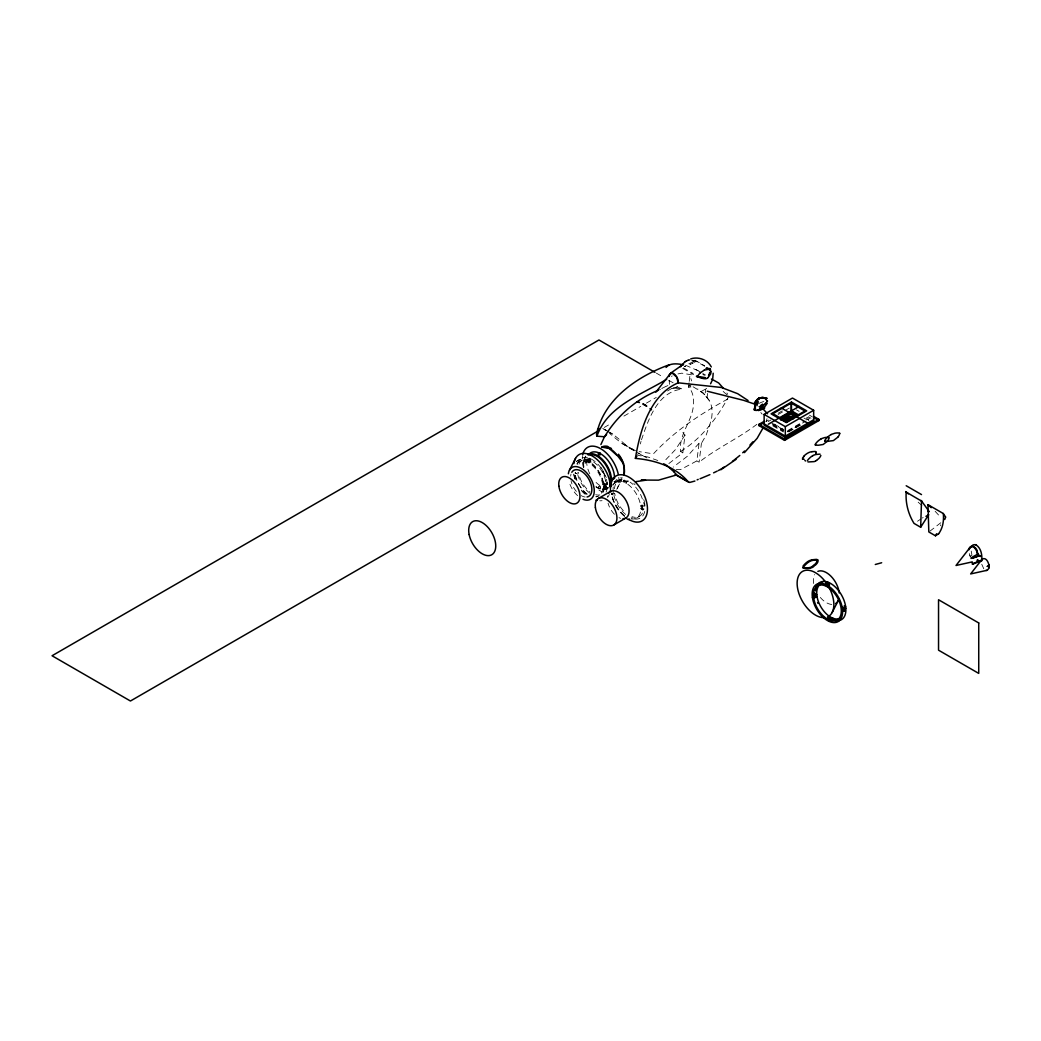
<?xml version="1.0" encoding="UTF-8"?>
<svg xmlns="http://www.w3.org/2000/svg" width="1041" height="1041" viewBox="0 0 1041 1041"><rect width="100%" height="100%" fill="white"/><g stroke="black" fill="none" stroke-linecap="round" stroke-linejoin="round"><path stroke-width="0.75" stroke-dasharray="5 3.75" d="M587.046 460.955L587.189 459.393C590.989 454.683 592.251 465.848 590.234 459.875C587.814 459.25 590.273 462.581 591.132 460.642M587.059 459.745L587.293 459.992A21.523 12.427 60 0 1 589.362 460.994L589.362 462.49A19.701 11.373 60 0 0 587.423 461.54L587.189 459.432M607.059 482.464L604.522 485.002A21.523 12.427 60 0 1 604.665 487.318C610.625 487.891 598.861 482.165 605.745 481.71C607.397 481.788 607.97 484.807 606.031 484.95M604.795 485.809C608.764 489.361 600.917 487.578 605.966 483.479L607.267 484.234M598.263 486.746C599.187 484.69 602.049 487.904 599.616 488.658C596.818 487.93 598.445 487.123 600.254 486.72M598.263 488.177L600.254 488.125M668.869 463.544L682.818 452.783L680.567 451.482C678.784 435.372 690.131 423.778 692.981 408.788C694.139 401.397 694.022 392.743 688.53 387.018L689.051 382.75M689.233 381.331L689.936 375.645L691.627 380.915M682.818 452.783L684.991 435.099L682.896 432.601M676.273 469.595L680.645 469.556L696.871 460.89L699.058 443.219L701.439 443.297L706.149 435.19L711.523 419.484L712.213 412.379L711.523 406.068L709.481 400.746L703.3 392.964L692.343 386.328M706.657 388.397L705.746 388.944L704.991 395.099L709.481 400.746M696.871 460.89L699.11 462.191L701.439 443.297M707.06 397.727L707.594 393.459M591.132 462.139L589.466 462.555M637.925 453.954L637.678 455.32L647.84 456.973L657.821 460.499M669.493 384.376L669.129 380.277L670.105 383.283M970.29 557.026L970.693 556.31M940.491 525.731L940.674 524.833M640.319 443.947L641.035 441.384M766.28 421.384L767.009 418.69M641.49 439.822C648.192 420.017 657.626 391.247 682.428 389.126L677.808 387.148M696.065 361.253L694.438 362.164L696.065 361.266L705.356 366.64M680.567 451.482C701.582 438.56 717.262 418.001 728.635 396.53M617.209 488.502L621.893 479.394L618.25 481.254L613.956 481.489M684.991 435.099L675.544 449.504L664.275 461.306M585.562 456.413L583.754 460.851L583.728 466.928A19.701 11.373 60 0 1 585.823 456.088M699.058 443.219L687.32 456.296L673.176 467.136M677.144 387.46L677.509 386.328L675.401 387.655L676.78 387.252M971.305 555.751L971.956 555.165L971.097 550.442M587.189 460.955L589.284 459.706L589.284 458.183M940.791 522.764L929.899 531.183M693.293 361.604L685.72 365.339M727.841 398.989C700.762 413.68 674.438 431.039 653.423 453.837L639.148 451.638M700.697 391.78L705.746 388.944M756.872 424.325C738.537 438.339 717.249 447.89 699.11 462.191M917.524 521.229L920.921 518.978M660.475 389.373L659.395 389.855M693.384 361.552L695.18 360.368M677.99 373.914L681.79 373.172L693.488 375.137M661.751 388.579L663.078 387.772M922.339 518.015L923.172 517.52M604.235 427.461L608.451 425.027M623.923 416.101L640.788 406.354M646.409 403.114L656.259 397.428M667.502 390.935L673.124 387.681M578.952 461.931L582.231 460.044M589.479 459.497L590.715 458.782M590.807 461.71L589.388 461.02L590.833 460.2M615.778 482.217L618.705 480.526M624.626 516.44L618.888 510.181L613.813 501.411L611.509 494.449L614.763 493.59L614.945 494.631A20.703 11.958 60 0 0 625.485 512.745M778.148 413.264L782.259 410.883M765.799 421.631L768.544 420.057M778.148 414.513L783.626 411.338M785.005 410.557L790.483 407.382M768.18 421.579L770.887 420.017M643.715 506.694L644.965 505.249L643.247 502.322A20.703 11.958 60 0 0 630.13 482.178M787.686 430.597L803.99 421.176M636.545 518.054L639.473 516.349M787.686 431.429L802.637 422.802M787.36 431.872L806.202 420.98M787.894 431.677L802.299 423.362M788.701 431.924L803.509 423.375M621.074 480.083L620.488 480.395A19.102 11.022 60 0 1 615.218 480.721M607.28 488.736L602.127 489.517L596.103 486.928M671.406 376.387L672.226 375.957M690.534 364.142L691.419 363.738L689.806 364.48M665.589 386.614L667.932 385.56M663.611 387.512L665.199 386.784M612.524 494.826L611.171 494.02L613.37 492.783L614.763 493.59M672.148 388.592L675.115 387.929L672.434 387.799L682.428 389.126M688.53 387.018L690.925 386.979L688.869 385.3M620.618 482.191L614.281 481.658M584.99 463.479C588.048 462.464 583.09 459.146 583.481 462.594C585.862 465.496 583.689 461.345 585.927 461.775M606.07 486.368L604.821 487.787L606.07 486.563M604.912 487.852L605.953 486.147M588.516 459.471L589.284 459.706M607.749 431.56C617.938 436.101 624.652 446.121 634.958 450.688L621.334 443.089L609.401 433.277M635.544 450.714L624.652 444.741M685.564 365.248L698.017 370.7M583.65 462.738L584.639 461.02M605.289 429.777L606.148 430.401L602.388 428.189L609.011 431.924M644.704 511.482A22.629 13.065 60 0 1 632.056 518.301L631.132 517.937M690.925 385.73L689.649 385.248M646.877 457.923L636.663 452.249M809.404 415.138L812.11 416.699M796.456 409.842L799.098 411.364M808.363 416.725L811.017 418.248M807.048 417.207L809.69 418.82M806.268 417.909L808.896 420.265L804.953 417.988M803.938 418.014L806.71 419.614M694.946 360.186L704.64 365.781M695.948 369.516L701.439 372.691M702.818 373.485L705.564 375.072M683.417 367.876L693.241 373.55M682.714 368.41L693.553 374.669M774.257 424.064L783.847 429.595M771.082 422.581L783.548 429.79M772.474 424.221L783.847 430.844M772.851 425.04L783.379 431.13M772.851 425.873L783.379 431.963M656.351 373.133L663.351 377.167M668.947 380.407L673.15 382.828M610.26 432.64L612.746 434.084M603.936 429.36L606.474 430.831M622.284 443.674L631.939 449.244M629.753 448.268L635.283 451.456M643.663 505.158L645.03 505.952M603.663 482.92L604.977 483.714M604.522 485.002L603.22 484.247A19.701 11.373 60 0 1 603.364 486.563L604.665 487.318M575.048 472.874L576.376 473.668L578.471 472.471L578.653 473.46A19.701 11.373 60 0 0 589.896 491.69M575.087 473.095L575.959 473.603M642.18 455.438L638.536 453.121M704.51 375.45L702.779 374.266M704.718 394.76L697.769 388.97M611.561 433.759L610.169 432.679M726.904 394.76L721.114 389.62M921.858 505.523L917.785 501.814M935.143 511.3L940.465 517.091M604.99 475.763L601.828 470.363M983.771 568.789L981.351 563.35M605.237 476.036L606.369 477.455M760.802 412.535L762.129 414.123M726.93 392.978L727.646 394.214M605.563 480.721L605.745 481.71M611.809 494.176L611.809 494.202A20.703 11.958 60 0 1 611.718 493.213M632.056 518.301L632.056 516.7L632.863 516.948A20.703 11.958 60 0 0 643.286 510.793M623.923 515.802A25.986 15.003 60 0 1 611.47 494.241M620.631 518.314A15.329 8.848 60 0 1 619.031 517.663M614.437 514.254A15.329 8.848 60 0 1 608.061 503.219M607.489 496.739A15.329 8.848 60 0 1 607.632 495.932M625.615 514.462A22.629 13.065 60 0 1 613.188 491.287A22.629 13.065 60 0 1 622.284 477.793M633.8 483.505A22.629 13.065 60 0 1 635.01 484.69M643.767 499.563A22.629 13.065 60 0 1 645.095 507.396M614.489 488.815A20.703 11.958 60 0 1 621.984 479.563M640.449 512.029A20.703 11.958 60 0 1 631.184 518.912M624.457 515.946A20.703 11.958 60 0 1 611.561 493.018M612.798 485.509A20.703 11.958 60 0 1 622.388 481.619M627.853 484.325A20.703 11.958 60 0 1 640.306 503.948M831.772 604.431A18.4 10.618 60 0 1 818.564 595.166M813.646 583.494A18.4 10.618 60 0 1 814.53 574.567M602.036 500.669A25.986 15.003 60 0 1 599.733 500.786M586.929 494.449A25.986 15.003 60 0 1 574.892 474.566M609.323 494.436A25.986 15.003 60 0 1 607.567 497.481M577.573 495.659A18.4 10.618 60 0 1 569.024 481.502M585.289 494.436A21.523 12.427 60 0 1 580.917 489.947M574.866 478.951A21.523 12.427 60 0 1 573.565 473.655M576.22 461.71A21.523 12.427 60 0 1 595.478 467.5A21.523 12.427 60 0 1 602.999 492.992M599.902 494.917A19.701 11.373 60 0 1 595.699 494.696M578.978 464.143A19.701 11.373 60 0 1 597.937 465.848A19.701 11.373 60 0 1 604.17 492.094M576.779 463.948A19.701 11.373 60 0 1 598.614 473.161A19.701 11.373 60 0 1 595.986 496.908M587.215 494.02A19.701 11.373 60 0 1 575.1 473.772M575.66 473.004A19.701 11.373 60 0 1 575.595 472.406M597.209 496.596A21.523 12.427 60 0 1 595.933 496.31M589.805 493.122A21.523 12.427 60 0 1 577.248 472.354M577.3 464.442A21.523 12.427 60 0 1 596.896 463.167A21.523 12.427 60 0 1 606.096 492.081M584.912 493.694A21.523 12.427 60 0 1 580.93 489.426M575.426 479.563A21.523 12.427 60 0 1 573.994 474.332M576.48 461.579A21.523 12.427 60 0 1 596.077 467.695A21.523 12.427 60 0 1 603.038 493.499M585.146 497.025A15.029 8.679 60 0 1 581.242 495.633M576.363 491.443A15.029 8.679 60 0 1 571.028 480.838M570.663 476.153A15.029 8.679 60 0 1 571.028 474.084M608.256 487.709A19.701 11.373 60 0 1 594.892 481.228M589.792 473.746A19.701 11.373 60 0 1 587.41 457.038M613.305 483.766A19.701 11.373 60 0 1 612.746 484.729M603.207 492.354A25.986 15.003 60 0 1 596.688 488.32M583.389 467.318A25.986 15.003 60 0 1 582.413 456.322M618.783 477.325A25.986 15.003 60 0 1 616.727 489.322M621.88 478.587A18.4 10.618 60 0 1 615.14 480.096M608.504 487.839A19.701 11.373 60 0 1 596.298 487.019M607.775 487.604A19.128 11.048 60 0 1 595.92 486.811M583.793 467.383A19.128 11.048 60 0 1 585.758 456.778M758.629 403.726A8.575 4.945 0 0 1 759.279 403.244M759.787 402.984A12.687 7.326 0 0 1 760.776 402.568L762.025 402.086A6.845 3.956 0 0 1 763.808 401.566M603.663 471.781A19.102 11.022 60 0 1 600.761 466.889M969.288 553.578L970.355 556.74L969.288 553.578M693.15 362.919L692.343 363.335L693.15 362.919M685.498 366.224L684.405 366.536L685.498 366.211M691.653 360.733L694.581 360.628L691.653 360.733"/><path stroke-width="1.5" d="M626.201 483.102L626.201 481.541A22.629 13.065 60 0 0 624.171 480.526L623.78 481.059M831.252 621.191L830.015 621.178A21.523 12.427 60 0 1 828.076 620.215L828.076 618.731A19.701 11.373 60 0 0 830.015 619.681L830.64 619.994M829.143 586.63L827.972 586.512L827.907 584.964A21.523 12.427 60 0 0 825.968 584.001L825.591 583.689M697.496 376.985C693.293 374.057 704.978 381.422 707.945 377.662M754.322 410.011L754.361 408.358M814.504 597.573L812.904 596.272A21.523 12.427 60 0 1 812.761 593.904L815.558 595.374L816.795 594.658L814.153 592.876M842.208 606.916L843.522 607.684L843.067 608.92A21.523 12.427 60 0 1 843.21 611.288L844.394 611.249L844.576 609.011L841.87 607.384L843.522 607.684L845.617 606.435L844.29 605.68M613.891 478.3C613.448 476.088 611.327 480.916 613.683 478.951M814.049 594.567L814.778 593.357L815.454 593.747M842.768 610.898L843.275 608.165L844.511 607.45L845.812 608.191L844.576 609.011M748.089 400.525L737.666 393.68L721.361 387.473L678.251 382.815L676.676 377.18L672.408 373.212L670.04 373.927L655.869 392.184M610.286 490.832L610.547 490.064M812.761 593.904L813.555 592.576M920.986 500.409L921.805 501.255L906.204 492.107C905.371 502.972 908.286 514.15 914.037 523.415L920.673 527.253L921.506 500.942L929.132 511.508M628.061 481.189L626.201 481.541M988.859 565.237L988.638 568.698L987.297 570.247L970.654 573.929L981.91 559.42C986.347 555.855 990.004 564.625 988.768 568.269M815.142 444.767L815.584 443.778A11.958 6.91 -60 0 1 821.141 438.938M824.706 440.929L825.175 439.862A12.895 7.443 -60 0 1 831.173 434.644M642.622 505.405L642.154 506.759A22.629 13.065 60 0 1 642.284 509.192L642.726 509.804L643.611 509.01M710.899 371.884L710.613 373.888M666.045 367.434C670.066 362.606 678.055 363.699 683.638 364.831M754.79 406.758L756.221 401.592M754.634 406.771L754.803 406.107M668.829 364.91C637.092 376.543 603.572 399.445 596.532 434.591L596.935 436.179L604.574 436.765L606.578 434.526M755.115 405.808L755.519 404.012M694.907 481.033L689.61 482.464L687.646 481.111C674.711 466.368 654.828 460.122 635.387 458.378C640.046 430.584 649.883 394.955 678.225 382.802M697.34 376.556L699.747 373.225M624.132 473.85L624.301 467.045L623.299 462.842A19.102 11.035 60 0 0 618.445 454.214M754.881 406.068L755.337 404.064M754.79 408.593L755.089 407.278M712.734 378.573L713.189 373.225M754.751 408.827L754.738 408.853A2.759 2.29 -32.3 0 1 754.53 409.438M754.712 406.328L755.311 404.142M754.686 408.098L755.232 406.133M767.256 401.24L765.356 398.69M668.882 376.465L670.742 373.094L682.961 364.545M969.041 549.765C969.431 543.675 976.029 546.356 977.317 551.131C975.456 555.048 981.793 557.195 980.57 556.31M596.935 436.179C607.684 405.6 641.516 394.864 666.695 379.223M816.04 452.51L816.079 452.38A3.149 1.822 -60 0 1 816.235 451.937M920.673 527.253L928.637 514.748M944.707 519.524L945.618 517.13M710.574 374.031L707.997 377.636M839.788 433.459L839.619 433.941A5.205 3.006 -60 0 1 837.693 437.35M604.574 436.765C616.91 416.101 635.908 399.263 658.354 390.284M712.408 379.965L710.587 383.752M669.077 375.762L669.597 374.487M969.236 549.062C973.882 541.047 977.603 554.489 979.594 556.141M981.468 560.461L981.91 559.42M755.87 404.402L756.287 403.492M600.891 444.559L604.287 437.194M756.391 401.67L756.26 401.956A17.593 9.798 84.6 0 0 755.896 402.763M569.479 470.142L575.504 458.43M832.097 612.576L838.122 600.852M767.321 403.14L765.382 405.925A16.812 9.707 0 0 1 762.884 408.15L762.741 408.202A12.18 7.027 0 0 1 762.441 408.384L761.947 408.671A13.559 7.821 0 0 1 759.67 409.607L758.512 409.959A10.696 6.181 0 0 1 755.792 410.479M763.105 427.851L757.145 438.3L744.445 452.614M708.96 374.799L709.324 374.07L708.557 375.437M945.566 516.987L943.302 513.525L927.986 504.69L928.819 531.951L935.469 535.79L936.666 533.682M767.581 401.019L767.022 401.618M971.383 546.941L973.01 544.911L975.196 544.625M977.304 560.279L977.668 559.629L977.304 560.748M756.989 400.499L757.952 399.067A9.122 6.415 38 0 1 758.746 398.495A8.588 5.686 68.8 0 0 757.939 399.419A8.224 5.752 58.7 0 1 759.071 397.987M680.606 366.276L684.835 361.943M635.387 458.378L636.923 456.179M988.95 565.849L987.323 566.395L988.95 565.849L988.768 564.508M938.605 533.799C942.938 528.008 944.018 520.578 943.302 513.525M969.757 547.787L956.028 565.484L972.281 561.893M766.319 402.503L766.176 402.672M803.535 456.778L804.173 456.075M765.629 403.166L765.33 403.518M670.82 373.055C673.8 371.585 679.018 378.39 678.251 382.815M749.949 445.041L752.838 441.826M764.914 403.986L763.652 405.131M837.68 437.298L833.399 440.603L827.088 441.397L823.21 444.468L818.538 445.223A60.768 35.082 -60 0 1 817.367 445.21L815.767 444.988M599.03 428.358L597.482 429.881M739.8 455.464L735.076 459.315M742.714 452.757L744.588 451.013M699.786 373.199L704.21 370.154M825.734 584.925L827.829 583.676L827.829 582.153L825.747 583.363L825.591 585.172M781.882 419.874L783.613 418.755M817.406 459.68L817.914 459.25A5.53 3.188 -60 0 0 820.868 455.477M813.476 565.484L813.021 565.862A13.689 7.899 -60 0 1 812.097 566.551L811.876 566.707M813.515 565.458L814.14 564.951A12.219 7.053 -60 0 0 815.22 563.962L815.467 563.702A5.556 3.214 -60 0 0 816.586 562.218M816.951 460.044L816.586 460.343A9.395 5.426 -60 0 1 816.001 460.76L815.936 460.812M814.166 566.109L813.88 566.356A13.689 7.899 -60 0 1 812.956 567.046L812.696 567.215M736.052 459.341L720.932 469.725M732.461 461.345L734.751 459.575M928.598 514.892L925.943 516.323M763.534 405.209L762.441 406.003A12.154 6.415 -4 0 0 762.728 405.756L762.715 405.795M684.874 361.904L686.032 361.162M972.593 557.989C993.96 550.351 956.119 565.159 978.124 553.994M722.168 468.32L724.002 467.071M637.04 401.826L639.447 402.529L637.287 401.787M935.469 535.79L938.605 533.799M812.383 455.919L812.201 456.023A13.468 7.781 -60 0 0 810.197 457.546L808.961 458.73A10.553 6.09 -60 0 0 807.491 460.486M721.244 468.944L718.329 470.584M598.614 430.714L130.437 701.009L52.05 655.752L598.952 339.991L654.945 372.327M598.419 498.444L610.56 491.443M813.659 421.032L785.317 437.389L764.133 425.157L764.133 414.409L792.474 398.052L813.659 410.284L813.659 421.124M791.472 402.06L771.082 413.837L786.319 422.633L806.71 410.857L791.472 402.06L791.472 410.818L798.395 414.812M791.212 403.101L772.877 413.68L786.58 421.592L804.914 411.013L791.212 403.101L791.212 413.941L780.737 419.978M813.45 416.231L818.851 419.341L818.851 420.59L784.576 440.382L758.954 425.587L758.954 424.351L764.432 421.176M758.954 425.587L764.432 422.425M768.31 424.234L799.098 406.458M780.594 417.922L791.472 411.65L798.395 415.645M780.737 418.729L791.212 412.678L796.69 415.853M613.761 525.002L625.888 517.989M764.133 414.409L785.317 426.641L813.659 410.284M813.659 419.783L785.317 436.14L764.133 423.908M758.954 424.351L784.576 439.133L818.851 419.341M829.391 584.209L828.298 585.146L828.024 583.467L829.261 582.752L829.378 585.667M814.166 593.032L814.257 594.632L815.48 593.773M828.024 584.964L829.378 584.17L828.102 583.507M813.607 596.883L815.689 595.673L817.198 597.43M814.752 597.638L817.016 596.493M827.998 618.692C827.348 616.207 830.575 619.408 832.045 617.86L832.045 619.369M843.314 609.792L844.628 610.52M828.076 620.215C826.814 618.627 831.056 618.744 830.015 621.178M830.809 620.085L834.244 618.666M784.25 421.006L784.745 420.746M784.901 420.655L787.204 419.549M784.459 418.287L784.393 418.326A12.154 7.586 4.3 0 0 783.964 418.495L785.421 417.909M795.675 416.374L794.621 416.96A9.512 1.444 -32.5 0 0 794.882 416.673L794.452 416.829M813.06 455.542L813.008 455.568A12.271 7.092 -60 0 0 812.631 455.763M977.967 560.435L979.008 560.891L972.255 564.17L981.169 561.047M821.167 438.742L824.654 437.597A33.377 19.272 -60 0 1 826.892 437.35L828.402 437.415A5.465 3.162 -60 0 1 829.104 437.597M831.186 434.435L834.96 433.199A35.993 20.781 -60 0 1 837.367 432.939L838.994 432.991A5.895 3.409 -60 0 1 839.749 433.199M713.606 472.835L717.145 471.144M697.119 479.862L698.199 479.394M762.038 406.224L759.839 407.005M601.906 447.201C611.939 445.21 618.081 457.038 623.533 463.518M786.41 422.112L787.543 421.605M686.201 361.084L688.075 360.29M794.53 417.012L794.582 416.986A6.285 1.132 -14.4 0 1 794.322 417.259L794.309 417.103M681.1 366.484L680.346 366.757M700.099 478.743L709.897 474.644M785.565 417.857L795.337 416.387M676.143 475.073L658.485 480.161L641.542 480.044M788.805 418.95L792.149 417.805L791.16 418.118M842.494 611.08L841.909 610.664A19.701 11.373 60 0 0 841.766 608.217L843.08 608.972M789.859 418.638L790.692 418.3M759.956 408.788L762.311 407.278M789.664 418.625L790.653 418.261M761.036 408.397L760.164 408.736M793.398 417.441C795.064 416.947 792.071 417.324 792.956 418.976M814.882 597.612L813.437 596.87M704.25 370.141L710.144 368.969L710.899 371.715M690.756 358.885C698.342 356.36 707.607 359.665 711.289 366.913M875.286 564.495L881.662 562.752M688.179 360.264L689.597 359.9M788.297 416.947L786.736 417.415L790.015 416.699M824.875 441.137L824.901 441.124A1.731 1.002 -60 0 1 825.188 441.124L827.088 441.397M602.336 447.175L609.401 448.58L617.04 455.477M759.93 397.831L760.789 397.701M985.931 570.481L987.297 570.247M706.149 368.332L707.646 368.176L706.345 368.319M759.644 398.013L762.428 397.701M812.24 559.772L815.597 559.433A25.895 14.951 -60 0 1 816.066 559.446L816.508 559.472M813.099 560.266L816.443 559.915A25.895 14.951 -60 0 1 816.912 559.928L817.367 559.967M809.26 567.631L809.937 567.488A9.252 5.335 -60 0 0 811.577 566.89M810.093 568.126L810.796 567.983A9.252 5.335 -60 0 0 812.422 567.384M789.833 416.647L790.08 416.608A17.58 10.371 -28.8 0 0 783.496 419.276M811.902 451.677L815.051 451.469A20.104 11.607 -60 0 1 815.506 451.508M808.987 567.683L808.115 567.8A42.121 24.32 -60 0 1 806.059 567.918L804.238 567.865A15.901 9.187 -60 0 1 803.288 567.722M809.833 568.178L808.961 568.295A42.121 24.32 -60 0 1 806.918 568.412L805.031 568.347A15.901 9.187 -60 0 1 804.133 568.217M790.301 416.504L791.55 416.504M636.051 481.632L645.55 480.226L641.373 480.005M759.826 398L762.637 397.805A7.092 5.478 52.8 0 1 763.339 397.987M978.189 560.982L979.008 560.891M791.16 416.543L792.813 416.387M629.271 519.706L629.232 519.706A25.986 15.003 60 0 0 647.463 509.543A25.986 15.003 60 0 0 629.974 477.754A25.986 15.003 60 0 0 610.768 486.342M792.344 416.348L794.96 416.192M761.088 397.675L761.96 397.662M754.946 408.41L755.089 408.697A14.743 8.51 0 0 0 754.764 409.516M979.633 556.141L980.557 556.31M804.12 459.289L803.392 459.211A11.165 6.441 -60 0 1 802.936 459.107M830.432 619.785L831.356 619.629L831.382 621.165M820.1 454.188L819.67 454.162A24.633 14.223 -60 0 0 819.345 454.162L816.261 454.462A17.085 9.863 -60 0 0 813.073 455.516M673.969 471.846L676.546 474.774L675.284 474.514M816.73 559.498L816.912 559.524A4.815 2.785 -60 0 1 817.367 559.668M817.575 559.993L817.771 560.019A4.815 2.785 -60 0 1 818.213 560.162M763.196 397.805L764.315 398.183M972.164 563.168L973.869 563.61M828.246 585.133L829.209 585.576M803.053 567.657L803.079 567.657A2.485 1.431 -60 0 0 802.624 567.605M803.938 568.152L803.912 568.139A2.485 1.431 -60 0 0 803.47 568.1M697.21 376.556L696.377 376.269M707.255 391.221L743.677 400.356L755.805 404.494M827.829 583.676L827.166 583.467A19.701 11.373 60 0 0 826.007 583.207M833.477 618.432L833.477 619.955M624.119 480.5L624.171 482.1M825.916 583.988L825.968 585.51A19.701 11.373 60 0 1 827.907 586.46M711.484 379.002L718.693 382.984L723.365 388.254M975.222 544.638L976.341 545.094M666.344 465.054L673.956 471.82M665.16 464.533L663.651 463.831M829.313 619.317L829.404 617.873M708.947 368.267C711.315 373.589 707.425 367.07 710.469 369.191M804.849 460.512L805.734 461.007M813.45 417.48L818.851 420.59M781.284 407.942L809.781 424.403M791.212 413.941L796.69 417.103M906.19 485.744L921.506 494.579M980.882 560.305L981.78 560.826C982.236 555.23 981.299 548.542 976.354 545.107M675.882 474.605L686.331 480.643M675.453 474.644L688.687 482.282M841.909 610.664L843.21 611.288M812.904 596.272L814.205 596.974A19.701 11.373 60 0 1 814.062 594.645M641.49 505.445L642.271 505.887M640.775 505.965L642.154 506.759M640.931 508.411L642.284 509.192M761.531 407.369L767.568 413.771M650.039 408.632L651.549 409.816M906.204 492.107L908.325 493.863M927.986 504.69L931.227 507.683M927.661 510.663L928.845 511.756M905.67 491.573L906.49 492.419M815.545 595.27L815.48 593.864M759.266 398.026A5.478 3.63 43.8 0 1 759.605 397.922A5.921 3.839 42.3 0 0 759.24 398L759.331 399.263M830.809 618.575L830.783 621.295M785.317 426.641L785.317 437.48M784.576 439.133L784.576 440.382M629.232 518.912L628.413 519.589A22.629 13.065 60 0 1 627.02 518.925M608.712 493.226A15.329 8.848 60 0 1 626.083 500.63A15.329 8.848 60 0 1 622.934 518.704M824.303 617.612A25.986 15.003 60 0 1 797.146 584.326A25.986 15.003 60 0 1 822.728 578.588A25.986 15.003 60 0 1 827.53 616.897M817.849 571.366A18.4 10.618 60 0 1 830.913 576.18A18.4 10.618 60 0 1 839.241 592.941M838.851 599.082A18.4 10.618 60 0 1 835.559 603.572M815.48 590.898A21.523 12.427 60 0 1 831.577 584.04A21.523 12.427 60 0 1 845.865 610.56A21.523 12.427 60 0 1 830.315 618.432M817.888 603.273A21.523 12.427 60 0 1 817.588 602.531M815.962 597.209A21.523 12.427 60 0 1 815.689 595.673M841.232 617.625A19.701 11.373 60 0 1 820.256 605.758A19.701 11.373 60 0 1 822.858 583.22M844.511 607.45A19.701 11.373 60 0 1 844.55 610.221M597.287 500.435A25.986 15.003 60 0 1 596.012 500.07M573.916 463.57A25.986 15.003 60 0 1 594.073 457.129A25.986 15.003 60 0 1 610.429 489.179M568.36 473.785A18.4 10.618 60 0 1 581.88 468.723A18.4 10.618 60 0 1 594.242 490.194A18.4 10.618 60 0 1 583.025 499.277M571.795 472.276A15.029 8.679 60 0 1 588.36 478.366A15.029 8.679 60 0 1 587.046 496.986M588.881 454.37A19.701 11.373 60 0 1 604.756 456.895A19.701 11.373 60 0 1 614.515 478.444M611.301 486.316A19.701 11.373 60 0 1 610.403 486.941M582.648 454.969A25.986 15.003 60 0 1 599.941 448.268A25.986 15.003 60 0 1 618.224 474.045M603.676 447.044A18.4 10.618 60 0 1 611.47 448.541M619.265 456.049A18.4 10.618 60 0 1 623.949 475.008M587.723 454.54A19.701 11.373 60 0 1 605.94 463.792A19.701 11.373 60 0 1 609.597 486.55M588.308 454.93A19.128 11.048 60 0 1 604.899 463.7A19.128 11.048 60 0 1 609.662 484.807M787.152 418.495A15.732 6.949 -27.6 0 1 790.288 417.389M791.759 417.207A8.588 1.913 -23.2 0 1 793.632 416.777M788.961 420.525A16.409 5.517 -26.2 0 1 789.703 420.252M791.498 417.805A8.224 0.742 -21 0 1 790.132 418.378M785.057 418.95A18.204 11.698 -28.4 0 1 789.846 417.337M794.192 417.415A5.921 0.716 -8.2 0 1 794.023 417.48M784.029 420.304A16.981 7.56 -27.7 0 1 790.548 417.467M789.937 418.885A14.249 3.149 -23.3 0 1 790.626 418.651M787.334 419.861A16.461 6.858 -26.9 0 1 788.18 419.497M785.929 420.148A17.593 8.068 -27.4 0 1 786.931 419.692M784.094 419.874A18.595 7.821 -27.2 0 1 785.382 419.224M783.743 417.636A15.368 11.516 16.8 0 1 786.163 416.439M756.716 402.268A15.732 8.914 84.3 0 1 757.731 400.304M754.673 409.881A2.303 1.327 0 0 1 754.543 410.115M754.491 409.282A2.563 2.16 -31 0 1 754.348 409.712M754.543 408.892A13.221 11.776 3.8 0 1 754.66 408.28M757.067 402.646A16.409 10.254 77.8 0 1 757.51 401.93M756.898 405.795A17.58 7.99 -88.1 0 1 758.251 401.761M759.488 398.13A6.285 4.463 34.9 0 1 760.034 398.013M761.895 397.311A9.512 7.378 73.6 0 1 763.17 397.272M754.139 403.544A18.204 11.386 75.3 0 1 756.469 400.33M763.391 407.981A9.746 0.833 -15 0 1 757.119 410.063M761.426 407.473A12.271 6.897 8.2 0 1 760.802 407.682M755.063 403.856A16.981 10.462 80.2 0 1 757.432 399.171M754.712 407.148A2.433 2.056 -35.1 0 1 754.595 407.565M755.584 408.098A2.043 1.77 -7.5 0 1 755.102 406.849M764.497 397.74A9.07 7.118 57.5 0 1 765.486 398.169M755.063 406.693A6.845 6.064 -8 0 1 755.128 405.977M754.868 403.322A18.595 12.219 76.6 0 1 755.272 402.307M756.534 401.878A16.461 9.2 84.4 0 1 756.859 401.188M757.705 399.679A14.249 9.252 72.3 0 1 758.056 399.197M762.519 397.974A6.142 4.58 46 0 1 766.137 398.976M766.189 397.675A5.426 2.433 43.7 0 1 767.243 398.456M762.637 404.142A15.368 6.038 -15.5 0 1 760.945 405.222M759.136 406.667A9.694 0.885 -13.8 0 1 762.923 406.042M764.523 407.656A9.811 1.34 -12.7 0 1 758.303 410.596M817.185 560.852A4.541 2.616 -60 0 1 816.756 561.88M812.227 559.811A18.126 10.462 -60 0 0 808.948 560.878L808.883 560.943A13.13 7.586 -60 0 0 808.48 561.151L807.985 561.45A14.613 8.432 -60 0 0 805.851 563.09L804.888 563.988A11.529 6.662 -60 0 0 802.949 566.252M814.986 565.445A12.219 7.053 -60 0 0 816.079 564.456L816.313 564.196A5.556 3.214 -60 0 0 817.432 562.713M818.044 561.346A4.541 2.616 -60 0 1 817.614 562.374M813.086 560.305A18.126 10.462 -60 0 0 809.807 561.372L809.729 561.437A13.13 7.586 -60 0 0 809.338 561.646L808.805 561.971A14.613 8.432 -60 0 0 806.697 563.584L805.877 564.352A11.529 6.662 -60 0 0 803.795 566.746M802.429 459.042A2.03 1.171 -60 0 1 802.702 459.042M816.183 452.575A5.517 3.188 -60 0 1 815.806 453.382M804.094 455.867A15.511 8.953 -60 0 1 811.902 451.703M802.52 458.131A3.643 2.108 -60 0 1 803.574 456.973M807.829 461.827A15.264 8.822 -60 0 0 808.675 461.944L814.023 461.618A8.315 4.802 -60 0 0 815.532 461.072M601.737 447.123A19.102 11.035 60 0 1 607.723 446.407M828.987 438.365A4.828 2.785 -60 0 1 827.205 441.449M815.324 444.949A1.718 0.989 -60 0 1 815.597 444.949M600.267 454.553L598.276 454.54L600.254 454.631M598.276 453.056L600.267 453.16L598.315 452.952M709.741 372.496L709.559 373.277L709.741 372.496M669.506 375.228L669.506 375.228M969.665 548.529L969.665 548.529M970.199 547.228L970.199 547.228M705.382 377.701L698.927 377.141L705.382 377.688M644.652 404.715C638.016 401.41 651.757 409.256 644.652 404.715M978.735 622.96L938.54 599.746L938.54 650.183L978.735 673.397L978.735 622.96M595.387 507.514A15.329 8.848 60 0 0 612.928 525.393A15.329 8.848 60 0 0 609.961 502.269A15.329 8.848 60 0 0 595.387 507.514M813.763 598.497A19.701 11.373 60 0 0 836.756 620.254A19.701 11.373 60 0 0 831.629 590.078A19.701 11.373 60 0 0 813.763 598.497M812.409 597.43A21.523 12.427 60 0 0 837.224 622.037A21.523 12.427 60 0 0 832.514 589.362A21.523 12.427 60 0 0 812.409 597.43M558.861 486.108A15.029 8.679 60 0 0 576.037 503.61A15.029 8.679 60 0 0 573.136 480.955A15.029 8.679 60 0 0 558.861 486.108M469.127 534.527A19.102 11.035 60 0 0 491.677 554.801A19.102 11.035 60 0 0 485.848 525.25A19.102 11.035 60 0 0 469.127 534.527"/></g></svg>
